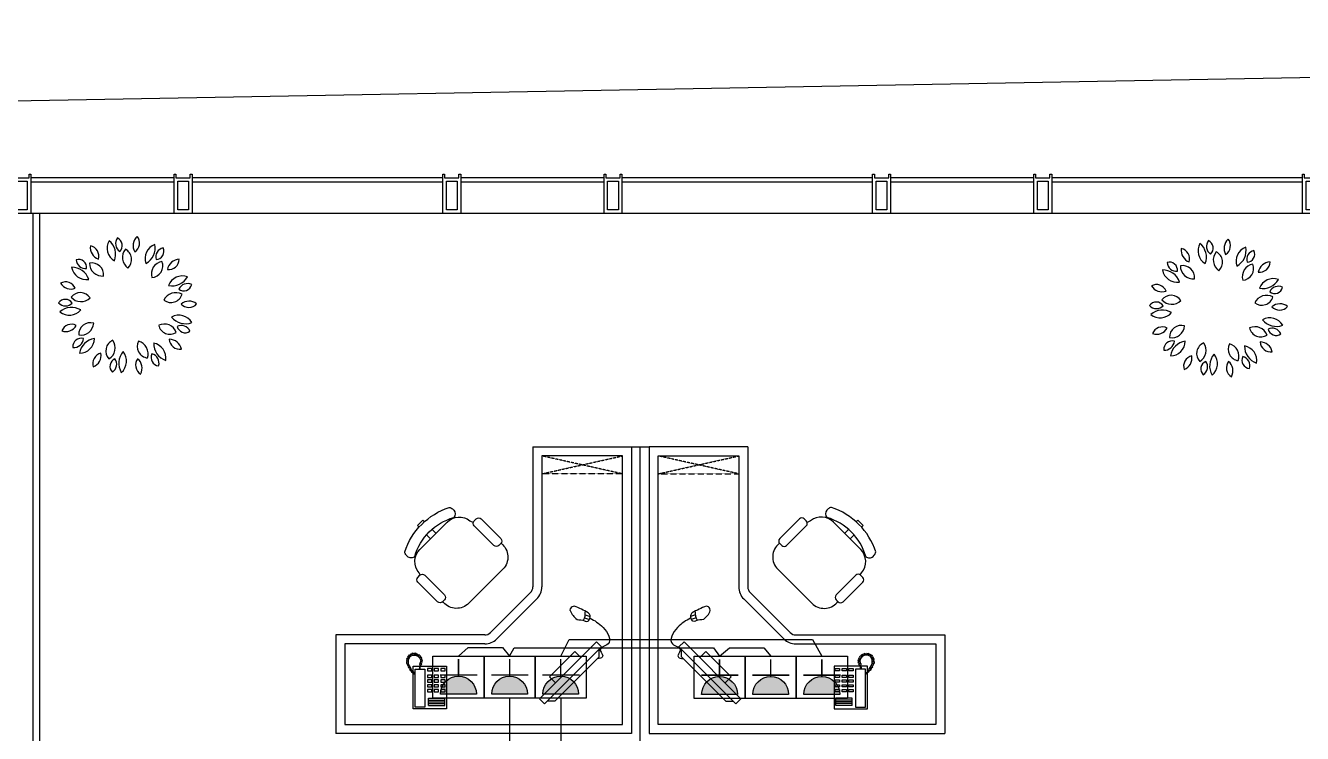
# Model space of a CAD drawing. Header units: inches. Extents: x 10 to 166961, y -47 to 131592.
# Drawn here: x 96593 to 103723, y 41109 to 45062 of the extents above; entities that cross this region are included whole.
import ezdxf

# ---------------------------------------------------------------- set-up
doc = ezdxf.new("R2010")
doc.units = ezdxf.units.IN
doc.header["$MEASUREMENT"] = 0
doc.linetypes.add('CONTINOUS', pattern=[0])
doc.linetypes.add('HIDDEN', pattern=[0.375, 0.25, -0.125])
for name, color, linetype in [('2', 2, 'Continuous'), ('6', 6, 'Continuous'), ('8', 8, 'Continuous'), ('METAL', 7, 'Continuous'), ('stair', 2, 'Continuous'), ('windows', 4, 'Continuous'), ('修改', 1, 'Continuous'), ('尺寸3', 31, 'Continuous'), ('插座图', 4, 'Continuous')]:
    doc.layers.add(name, color=color, linetype=linetype)

# ---------------------------------------------------------------- blocks, each defined once
blk = doc.blocks.new('Metal')
at = {"layer": 'METAL', "color": 4}
for points in [[(-50, 20), (-40, 20), (-40, 0), (40, 0), (40, 20), (50, 20), (50, -200), (-50, -200)], [(-30, -20), (30, -20), (30, -180), (-30, -180)]]:
    blk.add_lwpolyline(points, close=True, dxfattribs=at)
blk = doc.blocks.new('A$C127C375D')
at = {"layer": '插座图', "lineweight": -2}
blk.add_hatch(color=3, dxfattribs=at).paths.add_polyline_path([(91.7, 8.4, 1), (16.1, 8.4)])
at = {"layer": '插座图', "color": 3, "lineweight": -2}
blk.add_line((16.1, 8.4), (91.7, 8.4), dxfattribs=at)
blk.add_lwpolyline([(0, 0), (107.8, 0), (107.8, 88.6), (0, 88.6)], close=True, dxfattribs=at)
at = {"layer": '插座图', "color": 3, "lineweight": -2, "const_width": 3.2}
for points in [[(53.9, 46.2), (53.9, 82.6)], [(14.3, 48.8), (92.6, 48.8)]]:
    blk.add_lwpolyline(points, dxfattribs=at)
at = {"layer": '插座图', "color": 3, "lineweight": -2}
blk.add_arc((53.9, 8.4), 37.8, 0, 180, dxfattribs=at)

msp = doc.modelspace()

# ---------------------------------------------------------------- linework, layer by layer
at = {"color": 2}
for p, q in [((99296.2, 41306.2), (99297.2, 39891.3)), ((99581.7, 41306.2), (99582.7, 39891.3))]:
    msp.add_line(p, q, dxfattribs=at)
for points in [[(99010.7, 41540.8), (99065.5, 41588.5), (99257, 41588.5), (99296.2, 41540.8)], [(99296.2, 41540.8), (99322, 41587.5), (100435, 41587.5), (100468.7, 41539.3)], [(99581.7, 41540.8), (99629.5, 41634), (100988, 41634), (101039.7, 41539.3)], [(100468.7, 41539.3), (100523.5, 41587), (100715, 41587), (100754.2, 41539.3)]]:
    msp.add_lwpolyline(points, dxfattribs=at)
at = {"color": 3}
for centre, major_axis, start_param, end_param in [((97132.9, 43819.4), (0, 84.1), 1.059533, 2.602359), ((96997.4, 43783.4), (0, 99.1), 4.339901, 5.605287), ((97149.5, 43844.2), (0, 53.1), 0.933015, 2.538223), ((97087.8, 43833.9), (0, 46), 3.897457, 5.856962), ((97263.3, 43832.7), (0, 69.1), 0.727907, 2.089945), ((97171.5, 43847.7), (0, 58.7), 3.7152, 5.385729), ((103240.6, 43829.3), (0, 53.1), 0.932948, 2.538156), ((103178.9, 43819), (0, 46), 3.897441, 5.856946), ((103354.4, 43817.7), (0, 69.1), 0.727897, 2.089936), ((103262.6, 43832.7), (0, 58.7), 3.715257, 5.385786), ((97024.1, 43821.7), (0, 69.1), 1.426, 2.788038), ((96944.1, 43774.1), (0, 58.7), 4.413322, 6.083851), ((97206.5, 43767.2), (0, 72.1), 0.881488, 2.536495), ((97120.8, 43755.3), (0, 65.1), 3.896304, 5.80455), ((97345.3, 43761), (0, 84.1), 0.361435, 1.904262), ((97218.3, 43820.5), (0, 99.1), 3.641815, 4.907201), ((97373.9, 43769.3), (0, 53.1), 0.235044, 1.840252), ((97320.1, 43801.1), (0, 46), 3.199409, 5.158914), ((103115.2, 43806.7), (0, 69.1), 1.425945, 2.787983), ((103035.1, 43759.2), (0, 58.7), 4.41332, 6.083849), ((103224, 43804.5), (0, 84.1), 1.059515, 2.602341), ((103088.5, 43768.4), (0, 99.1), 4.339904, 5.605289), ((103297.6, 43752.2), (0, 72.1), 0.88149, 2.536498), ((103211.9, 43740.3), (0, 65.1), 3.896327, 5.804572), ((103436.4, 43746.1), (0, 84.1), 0.361406, 1.904233), ((103309.4, 43805.5), (0, 99.1), 3.641784, 4.907169), ((103465, 43754.4), (0, 53.1), 0.234992, 1.8402), ((103411.1, 43786.1), (0, 46), 3.199368, 5.158873), ((96852, 43613), (0, 99.1), -1.245145, 0.020241), ((96932.7, 43727.7), (0, 84.1), 1.757707, 3.300533), ((96888.8, 43709.9), (0, 46), 4.595675, 6.55518), ((96929.4, 43757.4), (0, 53.1), 1.631102, 3.23631), ((96964.7, 43670.8), (0, 65.1), 4.594489, 6.502734), ((97022.6, 43735), (0, 72.1), 1.579596, 3.234603), ((97368, 43673.7), (0, 72.1), 0.183377, 1.838384), ((97294.8, 43719.6), (0, 65.1), 3.198246, 5.106492), ((97453.6, 43687.3), (0, 69.1), 0.029626, 1.391664), ((97392.9, 43757.8), (0, 58.7), 3.01703, 4.687559), ((102979.9, 43694.9), (0, 46), 4.595702, 6.555207), ((103020.5, 43742.4), (0, 53.1), 1.631144, 3.236353), ((103055.8, 43655.9), (0, 65.1), 4.594511, 6.502757), ((103113.7, 43720), (0, 72.1), 1.579663, 3.23467), ((103459.1, 43658.7), (0, 72.1), 0.18334, 1.838347), ((103385.9, 43704.7), (0, 65.1), 3.198246, 5.106492), ((103544.7, 43672.4), (0, 69.1), 0.029584, 1.391622), ((103484, 43742.9), (0, 58.7), 3.017049, 4.687578), ((97470.4, 43579.7), (0, 84.1), -0.33673, 1.206097), ((97411.3, 43706.9), (0, 99.1), 2.943638, 4.209024), ((102943.1, 43598.1), (0, 99.1), -1.245145, 0.020241), ((103023.8, 43712.8), (0, 84.1), 1.757702, 3.300529), ((103561.5, 43564.8), (0, 84.1), -0.336718, 1.206108), ((103502.4, 43692), (0, 99.1), 2.943632, 4.209017), ((96817.1, 43571.6), (0, 58.7), -1.171754, 0.498775), ((96847.8, 43659.5), (0, 69.1), 2.123991, 3.486029), ((96899.3, 43505.7), (0, 65.1), -0.990524, 0.917722), ((97431.7, 43498.2), (0, 72.1), -0.514732, 1.140275), ((97497.6, 43567.7), (0, 53.1), -0.463164, 1.142045), ((97476.8, 43626.6), (0, 46), 2.501285, 4.46079), ((102908.2, 43556.7), (0, 58.7), -1.171774, 0.498755), ((102938.9, 43644.5), (0, 69.1), 2.123977, 3.486016), ((103588.7, 43552.8), (0, 53.1), -0.463111, 1.142097), ((103567.9, 43611.7), (0, 46), 2.501369, 4.460874), ((96816.1, 43486.9), (0, 46), -0.989392, 0.970113), ((96816.7, 43549.4), (0, 53.1), 2.329321, 3.934529), ((96850.2, 43389), (0, 99.1), -0.54703, 0.718356), ((96902.5, 43592.1), (0, 72.1), 2.277736, 3.932743), ((97405.1, 43580.4), (0, 65.1), 2.500137, 4.408382), ((97506, 43453.6), (0, 69.1), -0.668411, 0.693627), ((97504.8, 43546.6), (0, 58.7), 2.318944, 3.989473), ((102907.2, 43471.9), (0, 46), -0.989322, 0.970183), ((102907.8, 43534.4), (0, 53.1), 2.329345, 3.934553), ((102990.4, 43490.8), (0, 65.1), -0.990619, 0.917626), ((102993.6, 43577.2), (0, 72.1), 2.277699, 3.932706), ((103522.7, 43483.3), (0, 72.1), -0.51474, 1.140267), ((103496.2, 43565.5), (0, 65.1), 2.500126, 4.408372), ((103597.1, 43438.7), (0, 69.1), -0.668428, 0.69361), ((96838.2, 43528.7), (0, 84.1), 2.455785, 3.998612), ((97449.7, 43360.4), (0, 84.1), -1.034825, 0.508001), ((97486.2, 43495.8), (0, 99.1), 2.245508, 3.510894), ((102941.3, 43374.1), (0, 99.1), -0.547007, 0.718379), ((102929.3, 43513.8), (0, 84.1), 2.455828, 3.998654), ((103540.8, 43345.5), (0, 84.1), -1.03484, 0.507987), ((103595.9, 43531.7), (0, 58.7), 2.318921, 3.98945), ((96850.1, 43334.9), (0, 58.7), -0.473495, 1.197034), ((96817.1, 43421.9), (0, 69.1), 2.822268, 4.184306), ((96955.4, 43337.3), (0, 65.1), -0.292422, 1.615824), ((96902.3, 43405.4), (0, 72.1), 2.975785, 4.630793), ((97367.6, 43322.9), (0, 72.1), -1.212954, 0.442053), ((97400.1, 43403), (0, 65.1), 1.80205, 3.710295), ((97462.8, 43333.7), (0, 53.1), -1.16119, 0.444018), ((97484.8, 43392.2), (0, 46), 1.803199, 3.762704), ((102941.1, 43320), (0, 58.7), -0.473482, 1.197047), ((102908.2, 43407), (0, 69.1), 2.822238, 4.184276), ((103046.5, 43322.3), (0, 65.1), -0.29243, 1.615816), ((102993.4, 43390.5), (0, 72.1), 2.975781, 4.630788), ((103458.7, 43307.9), (0, 72.1), -1.212928, 0.442079), ((103491.2, 43388), (0, 65.1), 1.802097, 3.710343), ((103577.3, 43480.9), (0, 99.1), 2.245511, 3.510897), ((103553.9, 43318.8), (0, 53.1), -1.161171, 0.444037), ((103575.9, 43377.3), (0, 46), 1.803186, 3.762691), ((96903.7, 43269.3), (0, 46), -0.291276, 1.668228), ((96864, 43317.6), (0, 53.1), 3.027433, 4.632641), ((96893.8, 43315.6), (0, 84.1), 3.154044, 4.696871), ((96992.8, 43216.3), (0, 99.1), 0.151053, 1.416439), ((97106.6, 43244.2), (0, 65.1), 0.405746, 2.313991), ((97022.1, 43262.3), (0, 72.1), 3.67404, 5.329047), ((97282.3, 43270.2), (0, 65.1), 1.103973, 3.012219), ((97205.9, 43229.7), (0, 72.1), 4.372155, 6.027162), ((97407.9, 43286), (0, 99.1), 1.547316, 2.812702), ((97292.9, 43205.8), (0, 84.1), 4.550266, 6.093093), ((97395.9, 43240.9), (0, 69.1), -1.366455, -0.004417), ((97454.8, 43312.9), (0, 58.7), 1.62071, 3.291239), ((102994.8, 43254.4), (0, 46), -0.291257, 1.668248), ((102955.1, 43302.7), (0, 53.1), 3.02745, 4.632658), ((102984.9, 43300.7), (0, 84.1), 3.153991, 4.696817), ((103083.9, 43201.4), (0, 99.1), 0.150984, 1.41637), ((103197.7, 43229.3), (0, 65.1), 0.405727, 2.313972), ((103113.2, 43247.4), (0, 72.1), 3.674039, 5.329046), ((103373.3, 43255.3), (0, 65.1), 1.103913, 3.012158), ((103297, 43214.8), (0, 72.1), 4.372156, 6.027163), ((103487, 43226), (0, 69.1), -1.366441, -0.004403), ((103545.9, 43298), (0, 58.7), 1.620724, 3.291253), ((97027.4, 43174.7), (0, 58.7), 0.224487, 1.895016), ((96946.3, 43220.2), (0, 69.1), 3.520397, 4.882436), ((97213, 43175.6), (0, 99.1), 0.849262, 2.114647), ((97073.3, 43188.1), (0, 84.1), 3.852125, 5.394951), ((97340.2, 43207.5), (0, 46), 1.10507, 3.064575), ((97285.8, 43176.8), (0, 53.1), 4.423719, 6.028927), ((103118.5, 43159.8), (0, 58.7), 0.224483, 1.895012), ((103037.4, 43205.3), (0, 69.1), 3.520395, 4.882433), ((103304.1, 43160.7), (0, 99.1), 0.849231, 2.114617), ((103164.4, 43173.1), (0, 84.1), 3.852094, 5.39492), ((103431.3, 43192.6), (0, 46), 1.105029, 3.064534), ((103376.8, 43161.9), (0, 53.1), 4.423722, 6.02893), ((103499, 43271.1), (0, 99.1), 1.547356, 2.812742), ((103384, 43190.8), (0, 84.1), 4.550239, 6.093066), ((97110.7, 43159), (0, 46), 0.406793, 2.366298), ((97049.3, 43170.5), (0, 53.1), 3.725536, 5.330744), ((97266.3, 43166), (0, 58.7), 0.922664, 2.593193), ((97174.8, 43148.7), (0, 69.1), 4.218436, 5.580474), ((103201.8, 43144.1), (0, 46), 0.406802, 2.366307), ((103140.4, 43155.5), (0, 53.1), 3.725536, 5.330744), ((103357.4, 43151.1), (0, 58.7), 0.922694, 2.593223), ((103265.9, 43133.8), (0, 69.1), 4.218467, 5.580505)]:
    msp.add_ellipse(centre, major_axis=major_axis, ratio=1, start_param=start_param, end_param=end_param, dxfattribs=at)
at = {"layer": '2', "color": 252}
for p, q in [((99426.1, 42708.5), (99976, 42708.5)), ((99976, 42708.5), (99976, 41108.5)), ((99976, 42708.5), (100076, 42708.5)), ((100026, 41058.5), (100026, 42708.5)), ((100076, 42708.5), (100076, 41108.5)), ((100625.9, 42708.5), (100076, 42708.5)), ((99976, 41108.5), (98326, 41108.5)), ((100076, 41108.5), (101726, 41108.5))]:
    msp.add_line(p, q, dxfattribs=at)
at = {"layer": '6', "color": 252}
for p, q in [((99426.1, 42708.5), (99426.1, 41927)), ((100625.9, 42708.5), (100625.9, 41927)), ((98977.1, 42362.1), (98984.1, 42355.2)), ((101074.9, 42362.1), (101067.9, 42355.2)), ((98781.6, 42269.3), (98811.8, 42299.5)), ((98795.3, 42136.3), (98947, 42288.8)), ((98811.8, 42299.5), (98821.5, 42289.8)), ((99074.8, 42296.5), (99094.2, 42287.4)), ((99099, 42295.3), (99110.3, 42306.7)), ((99137.5, 42306.7), (99247.6, 42196.6)), ((100914.5, 42306.7), (100804.4, 42196.6)), ((100953.1, 42295.3), (100941.7, 42306.7)), ((100977.2, 42296.5), (100957.8, 42287.4)), ((101256.7, 42136.3), (101105, 42288.8)), ((101240.2, 42299.5), (101230.5, 42289.8)), ((101270.4, 42269.3), (101240.2, 42299.5)), ((98791.3, 42259.7), (98781.6, 42269.3)), ((98854.8, 42196.1), (98834.1, 42216.8)), ((98864.2, 42246.8), (98884.8, 42226.3)), ((99209, 42158.1), (99099, 42268.1)), ((100843, 42158.1), (100953.1, 42268.1)), ((101187.8, 42246.8), (101167.2, 42226.3)), ((101197.2, 42196.1), (101217.9, 42216.8)), ((101260.8, 42259.7), (101270.4, 42269.3)), ((99247.6, 42169.4), (99236.2, 42158.1)), ((99248.7, 42170.6), (99250.1, 42169.5)), ((100803.4, 42170.6), (100801.9, 42169.5)), ((100804.4, 42169.4), (100815.8, 42158.1)), ((98726.4, 42097.4), (98719.4, 42104.4)), ((101325.6, 42097.4), (101332.6, 42104.4)), ((98797.4, 41993.5), (98790.9, 42005.4)), ((99258.5, 42025.9), (99067.8, 41835.3)), ((100793.5, 42025.9), (100984.2, 41835.3)), ((101254.6, 41993.5), (101261.1, 42005.4)), ((98784.1, 41980.4), (98795.5, 41991.8)), ((98894.1, 41843.2), (98784.1, 41953.2)), ((98822.7, 41991.8), (98932.7, 41881.8)), ((101229.3, 41991.8), (101119.3, 41881.8)), ((101157.9, 41843.2), (101267.9, 41953.2)), ((101267.9, 41980.4), (101256.5, 41991.8)), ((98932.7, 41854.6), (98921.3, 41843.2)), ((99413, 41895.2), (99189.3, 41671.5)), ((100639, 41895.2), (100862.7, 41671.5)), ((101119.3, 41854.6), (101130.7, 41843.2)), ((98927.1, 41840.2), (98923.1, 41844.9)), ((101124.9, 41840.2), (101128.9, 41844.9)), ((99157.5, 41658.4), (98326, 41658.4)), ((98326, 41658.4), (98326, 41108.5)), ((100894.5, 41658.4), (101726, 41658.4)), ((101726, 41658.4), (101726, 41108.5))]:
    msp.add_line(p, q, dxfattribs=at)
for centre, start, end in [((99381.1, 41927), 315.00001, 0), ((100670.9, 41927), 180, 224.99999), ((99157.5, 41703.4), 270, 315.00001), ((100894.5, 41703.4), 224.99999, 270)]:
    msp.add_arc(centre, 45, start, end, dxfattribs=at)
at = {"layer": '6', "color": 252, "extrusion": (0, 0, -1)}
for centre, major_axis, start_param, end_param in [((99078.9, 42002.6), (273.6, 273.6), 4.241936, 5.182842), ((98956.7, 42341.7), (20.4, 20.4), 4.712389, 4.726071), ((98956.7, 42341.7), (20.4, 20.4), -0.705229, 0), ((98963.7, 42334.7), (20.4, 20.4), 0, 1.570796), ((99073.6, 42007.9), (225.8, 225.8), 4.211213, 5.213565), ((99015.2, 42221), (68, 68), 4.709722, 6.166276), ((99112.6, 42281.7), (13.6, 13.6), 3.141593, 4.712389), ((99123.9, 42293.1), (13.6, 13.6), 4.712389, 6.283185), ((98739.8, 42124.8), (-20.4, 20.4), 6.269503, 6.283185), ((99222.6, 42171.7), (13.6, 13.6), 1.570796, 3.141593), ((99234, 42183), (13.6, 13.6), 0, 1.570796), ((99190.5, 42094), (68, 68), -0.116909, 1.570796), ((98739.8, 42124.8), (20.4, 20.4), 3.141593, 3.846821), ((98746.8, 42117.8), (20.4, 20.4), 1.570796, 3.141593), ((98863.6, 42068.5), (68, 68), 3.212044, 4.709722), ((98809.1, 41978.2), (13.6, 13.6), 4.712389, 6.283185), ((98797.7, 41966.8), (13.6, 13.6), 3.141593, 4.712389), ((98919.1, 41868.2), (13.6, 13.6), 0, 1.570796), ((98907.7, 41856.8), (13.6, 13.6), 1.570796, 3.141593), ((98999.8, 41903.3), (68, 68), 1.570796, 3.212044)]:
    msp.add_ellipse(centre, major_axis=major_axis, ratio=1, start_param=start_param, end_param=end_param, dxfattribs=at)
at = {"layer": '6', "color": 252}
for centre, major_axis, start_param, end_param in [((101088.3, 42334.7), (-20.4, 20.4), 0, 1.570796), ((101095.3, 42341.7), (-20.4, 20.4), -0.705229, 0), ((100973.1, 42002.6), (-273.6, 273.6), 4.241936, 5.182842), ((101095.3, 42341.7), (-20.4, 20.4), 4.712389, 4.726071), ((100928.1, 42293.1), (-13.6, 13.6), 4.712389, 6.283185), ((100939.4, 42281.7), (-13.6, 13.6), 3.141593, 4.712389), ((101036.8, 42221), (-68, 68), 4.709722, 6.166276), ((100978.4, 42007.9), (-225.8, 225.8), 4.211213, 5.213565), ((100861.5, 42094), (-68, 68), -0.116909, 1.570796), ((100818, 42183), (-13.6, 13.6), 0, 1.570796), ((100829.4, 42171.7), (-13.6, 13.6), 1.570796, 3.141593), ((101312.2, 42124.8), (20.4, 20.4), 6.269503, 6.283185), ((101188.4, 42068.5), (-68, 68), 3.212044, 4.709722), ((101305.2, 42117.8), (-20.4, 20.4), 1.570796, 3.141593), ((101312.2, 42124.8), (-20.4, 20.4), 3.141593, 3.846821), ((101242.9, 41978.2), (-13.6, 13.6), 4.712389, 6.283185), ((101254.3, 41966.8), (-13.6, 13.6), 3.141593, 4.712389), ((101132.9, 41868.2), (-13.6, 13.6), 0, 1.570796), ((101052.2, 41903.3), (-68, 68), 1.570796, 3.212044), ((101144.3, 41856.8), (-13.6, 13.6), 1.570796, 3.141593)]:
    msp.add_ellipse(centre, major_axis=major_axis, ratio=1, start_param=start_param, end_param=end_param, dxfattribs=at)
at = {"layer": '8', "color": 252, "linetype": 'HIDDEN'}
for p, q in [((99476.1, 42558.5), (99926, 42658.5)), ((99926, 42558.5), (99476.1, 42658.5)), ((100575.9, 42558.5), (100126, 42658.5)), ((100126, 42558.5), (100575.9, 42658.5)), ((99926, 42558.5), (99476.1, 42558.5)), ((100126, 42558.5), (100575.9, 42558.5))]:
    msp.add_line(p, q, dxfattribs=at)
at = {"layer": '8', "color": 252}
for p, q in [((99476.1, 42658.5), (99476.1, 41927)), ((99926, 42658.5), (99476.1, 42658.5)), ((99926, 41158.5), (99926, 42658.5)), ((100126, 41158.5), (100126, 42658.5)), ((100126, 42658.5), (100575.9, 42658.5)), ((100575.9, 42658.5), (100575.9, 41927)), ((99448.3, 41859.8), (99224.7, 41636.2)), ((100603.7, 41859.8), (100827.3, 41636.2)), ((99635.1, 41794.4), (99637.1, 41806.7)), ((100416.9, 41794.4), (100414.9, 41806.7)), ((99714.6, 41753.7), (99741.9, 41745.7)), ((99718.5, 41770.1), (99745.7, 41762.6)), ((100333.5, 41770.1), (100306.3, 41762.6)), ((100337.4, 41753.7), (100310.1, 41745.7)), ((99157.5, 41608.4), (98376, 41608.4)), ((98376, 41608.4), (98376, 41158.5)), ((100894.5, 41608.4), (101676, 41608.4)), ((101676, 41608.4), (101676, 41158.5)), ((98720.9, 41507.6), (98720.6, 41499.7)), ((98720.6, 41499.7), (98728, 41497.9)), ((98728.7, 41507.8), (98720.9, 41507.6)), ((98721.3, 41516.2), (98721, 41510.2)), ((98721, 41510.2), (98728.7, 41507.8)), ((98727.9, 41519.3), (98721.3, 41516.2)), ((98722.3, 41527.9), (98721.5, 41521.5)), ((98721.5, 41521.5), (98727.9, 41519.3)), ((98730.4, 41527.5), (98722.3, 41527.9)), ((98728, 41497.9), (98724.4, 41493.4)), ((98728.1, 41537.6), (98725.5, 41533.2)), ((98725.5, 41533.2), (98730.4, 41527.5)), ((98735.4, 41534.8), (98728.1, 41537.6)), ((98731.2, 41521.9), (98740.7, 41538.6)), ((98731.3, 41496.8), (98731.2, 41521.9)), ((98735.4, 41547.3), (98731.9, 41543.2)), ((98731.9, 41543.2), (98735.4, 41534.8)), ((98741.6, 41542.8), (98735.4, 41547.3)), ((98744.6, 41552.2), (98740.5, 41550.4)), ((98740.5, 41550.4), (98741.6, 41542.8)), ((98740.7, 41538.6), (98754.7, 41545.2)), ((98750.2, 41547), (98744.6, 41552.2)), ((98754.6, 41556.5), (98749.6, 41554.5)), ((98749.6, 41554.5), (98750.2, 41547)), ((98757.4, 41548.6), (98754.6, 41556.5)), ((98754.7, 41545.2), (98770.6, 41546.5)), ((98759.2, 41556), (98757.4, 41548.6)), ((98763.6, 41556.6), (98759.2, 41556)), ((98767.5, 41549.9), (98763.6, 41556.6)), ((98769.9, 41556.3), (98767.5, 41549.9)), ((98774.9, 41555.9), (98769.9, 41556.3)), ((98770.6, 41546.5), (98784.4, 41540.3)), ((98774.9, 41547.4), (98774.9, 41555.9)), ((98778.9, 41553.7), (98774.9, 41547.4)), ((98782.8, 41551.8), (98778.9, 41553.7)), ((98783.4, 41544.4), (98782.8, 41551.8)), ((98788.7, 41549.8), (98783.4, 41544.4)), ((98784.4, 41540.3), (98794.8, 41529.3)), ((98793.3, 41546.6), (98788.7, 41549.8)), ((98789.8, 41539), (98793.3, 41546.6)), ((98797.2, 41541.8), (98789.8, 41539)), ((98795.9, 41499.3), (98793.1, 41494.2)), ((98794.8, 41529.3), (98799.9, 41514.8)), ((98799.9, 41514.8), (98795.9, 41499.3)), ((98800.7, 41537.4), (98797.2, 41541.8)), ((98797.6, 41531.3), (98800.7, 41537.4)), ((98804.4, 41533.5), (98797.6, 41531.3)), ((98798.9, 41500.2), (98806.9, 41501.9)), ((98805.3, 41496.6), (98798.9, 41500.2)), ((98800.9, 41522.4), (98806.5, 41527.9)), ((98808.5, 41521.4), (98800.9, 41522.4)), ((98801.3, 41511.9), (98809.8, 41514.8)), ((98808.7, 41508.5), (98801.3, 41511.9)), ((98802.9, 41491.1), (98805.3, 41496.6)), ((98806.5, 41527.9), (98804.4, 41533.5)), ((98806.9, 41501.9), (98808.7, 41508.5)), ((98809.8, 41514.8), (98808.5, 41521.4)), ((101242.3, 41514.8), (101243.5, 41521.4)), ((101250.7, 41511.9), (101242.3, 41514.8)), ((101243.4, 41508.5), (101250.7, 41511.9)), ((101245.1, 41501.9), (101243.4, 41508.5)), ((101243.5, 41521.4), (101251.1, 41522.4)), ((101253.2, 41500.2), (101245.1, 41501.9)), ((101245.5, 41527.9), (101247.6, 41533.5)), ((101251.1, 41522.4), (101245.5, 41527.9)), ((101246.7, 41496.6), (101253.2, 41500.2)), ((101249.1, 41491.1), (101246.7, 41496.6)), ((101247.6, 41533.5), (101254.4, 41531.3)), ((101251.3, 41537.4), (101254.8, 41541.8)), ((101254.4, 41531.3), (101251.3, 41537.4)), ((101257.2, 41529.3), (101252.1, 41514.8)), ((101252.1, 41514.8), (101256.1, 41499.3)), ((101254.8, 41541.8), (101262.2, 41539)), ((101256.1, 41499.3), (101258.9, 41494.2)), ((101267.6, 41540.3), (101257.2, 41529.3)), ((101258.7, 41546.6), (101263.3, 41549.8)), ((101262.2, 41539), (101258.7, 41546.6)), ((101263.3, 41549.8), (101268.6, 41544.4)), ((101281.5, 41546.5), (101267.6, 41540.3)), ((101268.6, 41544.4), (101269.2, 41551.8)), ((101269.2, 41551.8), (101273.1, 41553.7)), ((101273.1, 41553.7), (101277.1, 41547.4)), ((101277.1, 41555.9), (101282.1, 41556.3)), ((101277.1, 41547.4), (101277.1, 41555.9)), ((101297.3, 41545.2), (101281.5, 41546.5)), ((101282.1, 41556.3), (101284.5, 41549.9)), ((101284.5, 41549.9), (101288.4, 41556.6)), ((101288.4, 41556.6), (101292.8, 41556)), ((101292.8, 41556), (101294.6, 41548.6)), ((101294.6, 41548.6), (101297.4, 41556.5)), ((101311.3, 41538.6), (101297.3, 41545.2)), ((101297.4, 41556.5), (101302.4, 41554.5)), ((101302.4, 41554.5), (101301.8, 41547)), ((101301.8, 41547), (101307.4, 41552.2)), ((101307.4, 41552.2), (101311.5, 41550.4)), ((101311.5, 41550.4), (101310.4, 41542.8)), ((101310.4, 41542.8), (101316.6, 41547.3)), ((101320.8, 41521.9), (101311.3, 41538.6)), ((101316.6, 41547.3), (101320.1, 41543.2)), ((101320.1, 41543.2), (101316.6, 41534.8)), ((101316.6, 41534.8), (101323.9, 41537.6)), ((101320.7, 41496.8), (101320.8, 41521.9)), ((101326.5, 41533.2), (101321.6, 41527.5)), ((101321.6, 41527.5), (101329.7, 41527.9)), ((101331, 41510.2), (101323.3, 41507.8)), ((101323.3, 41507.8), (101331.1, 41507.6)), ((101323.9, 41537.6), (101326.5, 41533.2)), ((101331.4, 41499.7), (101324, 41497.9)), ((101324, 41497.9), (101327.6, 41493.4)), ((101330.5, 41521.5), (101324.1, 41519.3)), ((101324.1, 41519.3), (101330.7, 41516.2)), ((101329.7, 41527.9), (101330.5, 41521.5)), ((101330.7, 41516.2), (101331, 41510.2)), ((101331.1, 41507.6), (101331.4, 41499.7)), ((98724.4, 41493.4), (98727.3, 41487)), ((98727.3, 41487), (98733.8, 41488.5)), ((98733.8, 41488.5), (98730, 41481.5)), ((98730, 41481.5), (98733.6, 41474.4)), ((98742.4, 41477.7), (98731.4, 41496.3)), ((98733.6, 41474.4), (98741.2, 41475.5)), ((98741.2, 41475.5), (98736.4, 41469.5)), ((98736.4, 41469.5), (98738.3, 41465.1)), ((98738.3, 41465.1), (98742, 41466.4)), ((98742, 41466.4), (98739.1, 41463.5)), ((98739.1, 41463.5), (98740.5, 41460.7)), ((98740.5, 41460.7), (98745.4, 41460.8)), ((98749, 41465.9), (98742.4, 41477.7)), ((98745.4, 41460.8), (98747.1, 41457.7)), ((98745.7, 41464.2), (98749, 41465.9)), ((98748.2, 41463.6), (98745.7, 41464.2)), ((98747.1, 41457.7), (98749.3, 41453.2)), ((98748.9, 41461.5), (98748.2, 41463.6)), ((98752.4, 41456.1), (98748.9, 41461.5)), ((98749.3, 41453.2), (98768.7, 41437.3)), ((98768.7, 41444.9), (98752.4, 41456.1)), ((98758, 41452.3), (98758, 41483.5)), ((98758, 41483.5), (98793.9, 41483.5)), ((98758, 41245.9), (98758, 41446.1)), ((98768.7, 41255.6), (98768.7, 41468.4)), ((98768.7, 41468.4), (98823.6, 41468.4)), ((98792.6, 41477.5), (98791.9, 41468.4)), ((98793.9, 41483.5), (98792.6, 41477.5)), ((98793.1, 41494.2), (98796.3, 41489.6)), ((98796.3, 41489.6), (98793.9, 41483.5)), ((98796.1, 41468.4), (98796.2, 41469.4)), ((98796.2, 41469.4), (98797.2, 41481.6)), ((98797.2, 41481.6), (98799.6, 41487.7)), ((98798, 41483.5), (98944, 41483.5)), ((98799.4, 41489.3), (98802.9, 41491.1)), ((98799.6, 41487.7), (98799.4, 41489.3)), ((98823.6, 41468.4), (98823.6, 41255.6)), ((98837.9, 41471.3), (98837.9, 41459.2)), ((98862.1, 41471.3), (98837.9, 41471.3)), ((98837.9, 41459.2), (98862.1, 41459.2)), ((98837.9, 41433.4), (98837.9, 41421.3)), ((98862.1, 41433.4), (98837.9, 41433.4)), ((98862.1, 41459.2), (98862.1, 41471.3)), ((98862.1, 41421.3), (98862.1, 41433.4)), ((98874.8, 41471.3), (98874.8, 41459.2)), ((98899.1, 41471.3), (98874.8, 41471.3)), ((98874.8, 41459.2), (98899.1, 41459.2)), ((98874.8, 41433.4), (98874.8, 41421.3)), ((98899.1, 41433.4), (98874.8, 41433.4)), ((98899.1, 41459.2), (98899.1, 41471.3)), ((98899.1, 41421.3), (98899.1, 41433.4)), ((98912.9, 41471.3), (98912.9, 41459.2)), ((98937.1, 41471.3), (98912.9, 41471.3)), ((98912.9, 41459.2), (98937.1, 41459.2)), ((98912.9, 41433.4), (98912.9, 41421.3)), ((98937.1, 41433.4), (98912.9, 41433.4)), ((98937.1, 41459.2), (98937.1, 41471.3)), ((98937.1, 41421.3), (98937.1, 41433.4)), ((98944, 41483.5), (98944, 41245.9)), ((101254, 41483.5), (101108, 41483.5)), ((101108, 41483.5), (101108, 41245.9)), ((101114.9, 41459.2), (101114.9, 41471.3)), ((101114.9, 41471.3), (101139.1, 41471.3)), ((101139.1, 41459.2), (101114.9, 41459.2)), ((101114.9, 41421.3), (101114.9, 41433.4)), ((101114.9, 41433.4), (101139.1, 41433.4)), ((101139.1, 41471.3), (101139.1, 41459.2)), ((101139.1, 41433.4), (101139.1, 41421.3)), ((101152.9, 41459.2), (101152.9, 41471.3)), ((101152.9, 41471.3), (101177.2, 41471.3)), ((101177.2, 41459.2), (101152.9, 41459.2)), ((101152.9, 41421.3), (101152.9, 41433.4)), ((101152.9, 41433.4), (101177.2, 41433.4)), ((101177.2, 41471.3), (101177.2, 41459.2)), ((101177.2, 41433.4), (101177.2, 41421.3)), ((101189.9, 41459.2), (101189.9, 41471.3)), ((101189.9, 41471.3), (101214.1, 41471.3)), ((101214.1, 41459.2), (101189.9, 41459.2)), ((101189.9, 41421.3), (101189.9, 41433.4)), ((101189.9, 41433.4), (101214.1, 41433.4)), ((101214.1, 41471.3), (101214.1, 41459.2)), ((101214.1, 41433.4), (101214.1, 41421.3)), ((101283.3, 41468.4), (101228.4, 41468.4)), ((101228.4, 41468.4), (101228.4, 41255.6)), ((101252.6, 41489.3), (101249.1, 41491.1)), ((101252.4, 41487.7), (101252.6, 41489.3)), ((101254.8, 41481.6), (101252.4, 41487.7)), ((101255.8, 41469.4), (101254.8, 41481.6)), ((101258.9, 41494.2), (101255.7, 41489.6)), ((101255.7, 41489.6), (101258.1, 41483.5)), ((101255.9, 41468.4), (101255.8, 41469.4)), ((101258.1, 41483.5), (101259.4, 41477.5)), ((101294, 41483.5), (101258.1, 41483.5)), ((101259.4, 41477.5), (101260.1, 41468.4)), ((101283.3, 41255.6), (101283.3, 41468.4)), ((101283.3, 41444.9), (101299.6, 41456.1)), ((101302.7, 41453.2), (101283.3, 41437.3)), ((101294, 41452.3), (101294, 41483.5)), ((101294, 41245.9), (101294, 41446.1)), ((101299.6, 41456.1), (101303.1, 41461.5)), ((101304.9, 41457.7), (101302.7, 41453.2)), ((101303, 41465.9), (101309.6, 41477.7)), ((101306.3, 41464.2), (101303, 41465.9)), ((101303.1, 41461.5), (101303.8, 41463.6)), ((101303.8, 41463.6), (101306.3, 41464.2)), ((101306.6, 41460.8), (101304.9, 41457.7)), ((101311.5, 41460.7), (101306.6, 41460.8)), ((101309.6, 41477.7), (101320.6, 41496.3)), ((101310, 41466.4), (101312.9, 41463.5)), ((101313.7, 41465.1), (101310, 41466.4)), ((101310.8, 41475.5), (101315.6, 41469.5)), ((101318.4, 41474.4), (101310.8, 41475.5)), ((101312.9, 41463.5), (101311.5, 41460.7)), ((101315.6, 41469.5), (101313.7, 41465.1)), ((101318.2, 41488.5), (101322, 41481.5)), ((101324.7, 41487), (101318.2, 41488.5)), ((101322, 41481.5), (101318.4, 41474.4)), ((101327.6, 41493.4), (101324.7, 41487)), ((98837.9, 41421.3), (98862.1, 41421.3)), ((98837.9, 41408), (98837.9, 41395.9)), ((98862.1, 41408), (98837.9, 41408)), ((98837.9, 41395.9), (98862.1, 41395.9)), ((98837.9, 41380.9), (98837.9, 41368.8)), ((98862.1, 41380.9), (98837.9, 41380.9)), ((98837.9, 41368.8), (98862.1, 41368.8)), ((98862.1, 41395.9), (98862.1, 41408)), ((98862.1, 41368.8), (98862.1, 41380.9)), ((98874.8, 41421.3), (98899.1, 41421.3)), ((98874.8, 41408), (98874.8, 41395.9)), ((98899.1, 41408), (98874.8, 41408)), ((98874.8, 41395.9), (98899.1, 41395.9)), ((98874.8, 41380.9), (98874.8, 41368.8)), ((98899.1, 41380.9), (98874.8, 41380.9)), ((98874.8, 41368.8), (98899.1, 41368.8)), ((98899.1, 41395.9), (98899.1, 41408)), ((98899.1, 41368.8), (98899.1, 41380.9)), ((98912.9, 41421.3), (98937.1, 41421.3)), ((98912.9, 41408), (98912.9, 41395.9)), ((98937.1, 41408), (98912.9, 41408)), ((98912.9, 41395.9), (98937.1, 41395.9)), ((98912.9, 41380.9), (98912.9, 41368.8)), ((98937.1, 41380.9), (98912.9, 41380.9)), ((98912.9, 41368.8), (98937.1, 41368.8)), ((98937.1, 41395.9), (98937.1, 41408)), ((98937.1, 41368.8), (98937.1, 41380.9)), ((101139.1, 41421.3), (101114.9, 41421.3)), ((101114.9, 41395.9), (101114.9, 41408)), ((101114.9, 41408), (101139.1, 41408)), ((101139.1, 41395.9), (101114.9, 41395.9)), ((101114.9, 41368.8), (101114.9, 41380.9)), ((101114.9, 41380.9), (101139.1, 41380.9)), ((101139.1, 41368.8), (101114.9, 41368.8)), ((101139.1, 41408), (101139.1, 41395.9)), ((101139.1, 41380.9), (101139.1, 41368.8)), ((101177.2, 41421.3), (101152.9, 41421.3)), ((101152.9, 41395.9), (101152.9, 41408)), ((101152.9, 41408), (101177.2, 41408)), ((101177.2, 41395.9), (101152.9, 41395.9)), ((101152.9, 41368.8), (101152.9, 41380.9)), ((101152.9, 41380.9), (101177.2, 41380.9)), ((101177.2, 41368.8), (101152.9, 41368.8)), ((101177.2, 41408), (101177.2, 41395.9)), ((101177.2, 41380.9), (101177.2, 41368.8)), ((101214.1, 41421.3), (101189.9, 41421.3)), ((101189.9, 41395.9), (101189.9, 41408)), ((101189.9, 41408), (101214.1, 41408)), ((101214.1, 41395.9), (101189.9, 41395.9)), ((101189.9, 41368.8), (101189.9, 41380.9)), ((101189.9, 41380.9), (101214.1, 41380.9)), ((101214.1, 41368.8), (101189.9, 41368.8)), ((101214.1, 41408), (101214.1, 41395.9)), ((101214.1, 41380.9), (101214.1, 41368.8)), ((98837.9, 41353.5), (98837.9, 41341.4)), ((98862.1, 41353.5), (98837.9, 41353.5)), ((98837.9, 41341.4), (98862.1, 41341.4)), ((98842.9, 41265.2), (98842.9, 41305)), ((98842.9, 41305), (98934.4, 41305)), ((98842.9, 41295), (98934.4, 41295)), ((98842.9, 41285), (98934.4, 41285)), ((98862.1, 41341.4), (98862.1, 41353.5)), ((98874.8, 41353.5), (98874.8, 41341.4)), ((98899.1, 41353.5), (98874.8, 41353.5)), ((98874.8, 41341.4), (98899.1, 41341.4)), ((98899.1, 41341.4), (98899.1, 41353.5)), ((98912.9, 41353.5), (98912.9, 41341.4)), ((98937.1, 41353.5), (98912.9, 41353.5)), ((98912.9, 41341.4), (98937.1, 41341.4)), ((98934.4, 41265), (98934.4, 41305)), ((98937.1, 41341.4), (98937.1, 41353.5)), ((101114.9, 41341.4), (101114.9, 41353.5)), ((101114.9, 41353.5), (101139.1, 41353.5)), ((101139.1, 41341.4), (101114.9, 41341.4)), ((101117.6, 41265), (101117.6, 41305)), ((101209.1, 41305), (101117.6, 41305)), ((101209.1, 41295), (101117.6, 41295)), ((101209.1, 41285), (101117.6, 41285)), ((101139.1, 41353.5), (101139.1, 41341.4)), ((101152.9, 41341.4), (101152.9, 41353.5)), ((101152.9, 41353.5), (101177.2, 41353.5)), ((101177.2, 41341.4), (101152.9, 41341.4)), ((101177.2, 41353.5), (101177.2, 41341.4)), ((101189.9, 41341.4), (101189.9, 41353.5)), ((101189.9, 41353.5), (101214.1, 41353.5)), ((101214.1, 41341.4), (101189.9, 41341.4)), ((101209.1, 41265.2), (101209.1, 41305)), ((101214.1, 41353.5), (101214.1, 41341.4)), ((98944, 41245.9), (98758, 41245.9)), ((98823.6, 41255.6), (98768.7, 41255.6)), ((98842.9, 41275), (98934.4, 41275)), ((98842.9, 41265), (98934.4, 41265)), ((101108, 41245.9), (101294, 41245.9)), ((101209.1, 41275), (101117.6, 41275)), ((101209.1, 41265), (101117.6, 41265)), ((101228.4, 41255.6), (101283.3, 41255.6)), ((98376, 41158.5), (99926, 41158.5)), ((101676, 41158.5), (100126, 41158.5))]:
    msp.add_line(p, q, dxfattribs=at)
at = {"layer": '8', "color": 252, "linetype": 'CONTINOUS'}
for p, q in [((99781.9, 41620.8), (99463.7, 41302.6)), ((99492, 41274.3), (99810.2, 41592.5)), ((99810.2, 41592.5), (99781.9, 41620.8)), ((99796.4, 41536.4), (99796, 41578.4)), ((100241.8, 41592.5), (100270.1, 41620.8)), ((100560, 41274.3), (100241.8, 41592.5)), ((100255.6, 41536.4), (100256, 41578.4)), ((100270.1, 41620.8), (100588.3, 41302.6)), ((99518.2, 41424.7), (99659.8, 41566.3)), ((99796.4, 41536.4), (99548.1, 41288.1)), ((99659.8, 41566.3), (99693.6, 41532.5)), ((100255.6, 41536.4), (100503.9, 41288.1)), ((100392.2, 41566.3), (100358.4, 41532.5)), ((100533.8, 41424.7), (100392.2, 41566.3)), ((99552, 41390.9), (99518.2, 41424.7)), ((100500, 41390.9), (100533.8, 41424.7)), ((99463.7, 41302.6), (99492, 41274.3)), ((99548.1, 41288.1), (99506.1, 41288.5)), ((100503.9, 41288.1), (100545.9, 41288.5)), ((100588.3, 41302.6), (100560, 41274.3))]:
    msp.add_line(p, q, dxfattribs=at)
at = {"layer": '8', "color": 252}
for centre, radius, start, end in [((99381.1, 41927), 95, 315.00001, 0), ((100670.9, 41927), 95, 180, 224.99999), ((99739.3, 41836.4), 112.4, 201.97257, 233.813), ((99657.9, 41795.3), 23.8, 90.90774, 151.35729), ((99549.7, 41496.9), 339.7, 56.84052, 71.49685), ((99629.3, 41782.4), 90, 332.1838, 3.69507), ((100502.3, 41496.9), 339.7, 108.50315, 123.15948), ((100422.7, 41782.4), 90, 176.30493, 207.8162), ((100312.7, 41836.4), 112.4, 306.187, 338.02743), ((100394.1, 41795.3), 23.8, 28.64271, 89.09226), ((99727.6, 41765.2), 18, 5.55168, 63.67154), ((99704.4, 41762.9), 41.2, 322.75032, 5.55168), ((100347.6, 41762.9), 41.2, 174.44832, 217.24968), ((100324.4, 41765.2), 18, 116.32846, 174.44832), ((99157.5, 41703.4), 95, 270, 315.00001), ((100894.5, 41703.4), 95, 224.99999, 270)]:
    msp.add_arc(centre, radius, start, end, dxfattribs=at)
for points, knots in [([(99673, 41745.7), (99685.9, 41741.2), (99702.1, 41745), (99721.7, 41734.8), (99730.7, 41732.8), (99737.8, 41737.8), (99738.8, 41740.2)], [0, 0, 0, 0, 61.392948, 66.317377, 85.526749, 97.068118, 97.068118, 97.068118, 97.068118]), ([(99745.6, 41751.7), (99770.2, 41738.9), (99821.3, 41712.2), (99884.3, 41601.9), (99777.5, 41586.6), (99830.7, 41536.8), (99799, 41525.6), (99787.1, 41527)], [0, 0, 0, 0, 89.180996, 185.391702, 247.379604, 284.879604, 301.833056, 301.833056, 301.833056, 301.833056]), ([(100306.4, 41751.7), (100281.8, 41738.9), (100230.7, 41712.2), (100167.7, 41601.9), (100274.5, 41586.6), (100221.3, 41536.8), (100253, 41525.6), (100264.9, 41527)], [0, 0, 0, 0, 89.180996, 185.391702, 247.379604, 284.879604, 301.833056, 301.833056, 301.833056, 301.833056]), ([(100379, 41745.7), (100366.1, 41741.2), (100349.9, 41745), (100330.3, 41734.8), (100321.4, 41732.8), (100314.2, 41737.8), (100313.2, 41740.2)], [0, 0, 0, 0, 61.392948, 66.317377, 85.526749, 97.068118, 97.068118, 97.068118, 97.068118])]:
    msp.add_open_spline(points, degree=3, knots=knots, dxfattribs=at)
at = {"layer": 'stair', "color": 6}
msp.add_lwpolyline([(92098.4, 35062), (92098.4, 35062), (91798.6, 44555.7), (119723.4, 45062), (119723.4, 44287)], dxfattribs=at)
at = {"layer": 'windows', "color": 2}
for p, q in [((97423.4, 44212), (96623.4, 44212)), ((98923.4, 44212), (97523.4, 44212)), ((99823.4, 44212), (99023.4, 44212)), ((101323.4, 44212), (99923.4, 44212)), ((102223.4, 44212), (101423.4, 44212)), ((103723.4, 44212), (102323.4, 44212)), ((97423.4, 44187), (96623.4, 44187)), ((98923.4, 44187), (97523.4, 44187)), ((99823.4, 44187), (99023.4, 44187)), ((101323.4, 44187), (99923.4, 44187)), ((102223.4, 44187), (101423.4, 44187)), ((103723.4, 44187), (102323.4, 44187)), ((104223.4, 44012), (92648.4, 44012))]:
    msp.add_line(p, q, dxfattribs=at)
at = {"layer": '尺寸3', "color": 252}
for p, q in [((96633.4, 44012), (96633.4, 37062)), ((96673.4, 37062), (96673.4, 44012))]:
    msp.add_line(p, q, dxfattribs=at)

# ---------------------------------------------------------------- block references
at = {"layer": '修改', "color": 2}
for p in [(96573.4, 44212), (97473.4, 44212), (98973.4, 44212), (99873.4, 44212), (101373.4, 44212), (102273.4, 44212), (103773.4, 44212)]:
    msp.add_blockref('Metal', p, dxfattribs=at)
at = {"layer": '插座图', "color": 0, "extrusion": (0, 0, -1), "xscale": 2.647941328235902, "yscale": 2.647941328417801, "zscale": -2.647941328421054}
for p in [(-99153.5, 41306.2), (-99439, 41306.2), (-99724.5, 41306.2), (-100611.5, 41304.7), (-100897, 41304.7), (-101182.5, 41304.7)]:
    msp.add_blockref('A$C127C375D', p, dxfattribs=at)

doc.saveas('drawing.dxf')
